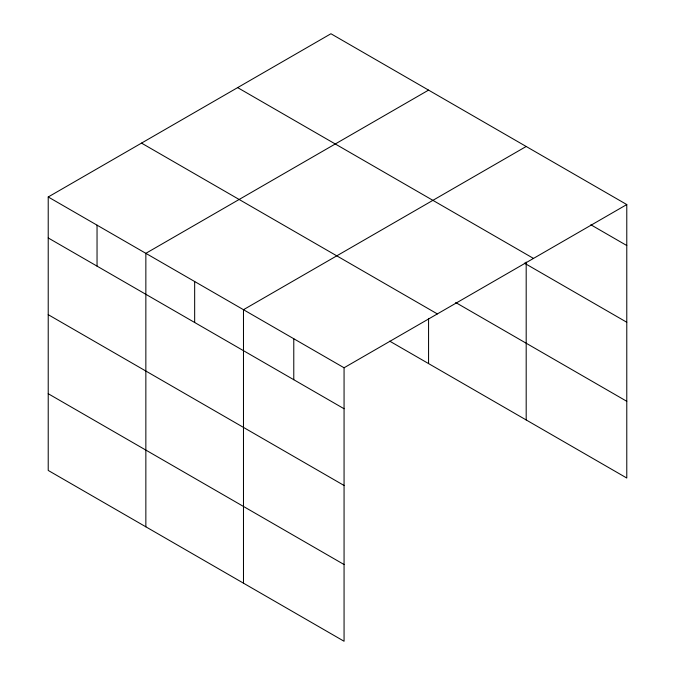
<?xml version="1.0" encoding="UTF-8"?>
<svg xmlns="http://www.w3.org/2000/svg" width="675" height="675" viewBox="0 0 675 675"><rect width="100%" height="100%" fill="white"/><g stroke="black" fill="none" stroke-linecap="round" stroke-linejoin="round"><path stroke-width="1.01" d="M526.188 262.077L526.188 419.951M48.22 196.973L344.064 367.774L344.064 641.25L48.22 470.441L48.22 196.973L330.936 33.75L626.78 204.559L626.78 478.027L389.694 341.145M428.566 90.112L145.851 253.336L145.851 526.812M526.188 146.483L243.481 309.707L243.481 583.175M344.064 367.774L626.78 204.559M590.853 224.783L626.78 245.531M237.634 87.615L533.486 258.415M524.382 263.132L626.78 322.253M455.684 302.518L626.78 401.304M141.514 143.108L437.366 313.917M48.22 237.946L344.064 408.746M48.22 314.668L344.064 485.477M48.22 393.719L344.064 564.528M428.566 318.398L428.566 363.589M293.777 338.74L293.777 379.713M194.662 281.517L194.662 322.49M97.04 225.155L97.04 266.127"/></g></svg>
